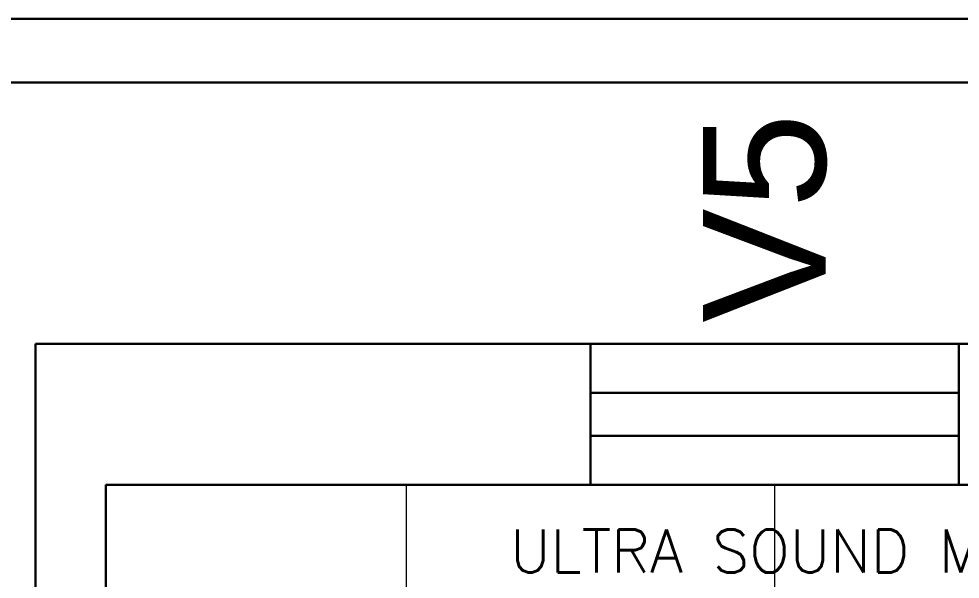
# Model space of a CAD drawing. Header units: millimetres. Extents: x 3552052 to 4144896, y -707811 to -630695.
# Drawn here: x 3696643 to 3698177, y -683074 to -682161 of the extents above; entities that cross this region are included whole.
import ezdxf

# ---------------------------------------------------------------- set-up
doc = ezdxf.new("R2010")
doc.units = ezdxf.units.MM
doc.header["$LTSCALE"] = 6
doc.header["$MEASUREMENT"] = 0
doc.layers.get('0').update_dxf_attribs({"linetype": 'CONTINUOUS', "lineweight": 0})
for name, color, linetype, lineweight in [('ELE-4M UPS P.SB', 3, 'CONTINUOUS', 0), ('JOINERY', 7, 'CONTINUOUS', 0), ('MEP_HVAC_TEXT', 7, 'CONTINUOUS', 0), ('WALL', 8, 'CONTINUOUS', 0), ('Window', 161, 'CONTINUOUS', 0)]:
    doc.layers.add(name, color=color, linetype=linetype, lineweight=lineweight)
doc.styles.add('ARIAL', font='arial.ttf')
doc.styles.get("Standard").update_dxf_attribs({"font": 'SIMPLEX'})

# ---------------------------------------------------------------- blocks, each defined once
blk = doc.blocks.new('2')
at = {"layer": 'ELE-4M UPS P.SB', "color": 251, "linetype": 'ByBlock'}
for p, q in [((3601460.8, -685926.4), (3601460.8, -681421.4)), ((3602060.8, -685926.4), (3602060.8, -681421.4))]:
    blk.add_line(p, q, dxfattribs=at)
blk.add_lwpolyline([(3600970.8, -681421.4), (3603150.7, -681421.4), (3603150.7, -685926.4), (3600970.8, -685926.4)], close=True, dxfattribs=at)

msp = doc.modelspace()

# ---------------------------------------------------------------- linework, layer by layer
at = {"color": 7, "lineweight": 30}
for points in [[(3705484.9, -682161.4), (3705484.9, -699656.3), (3695484.9, -699656.3), (3695484.9, -682161.4)], [(3705381.2, -682265.1), (3705381.2, -699552.7), (3695588.5, -699552.7), (3695588.5, -682265.1)]]:
    msp.add_lwpolyline(points, close=True, dxfattribs=at)
at = {"layer": 'WALL', "color": 7, "lineweight": 30}
for p, q in [((3696669.6, -682690.7), (3696669.6, -684420.7)), ((3699194.4, -682690.7), (3696669.6, -682690.7)), ((3698444.4, -682920.7), (3696784.6, -682920.7)), ((3696784.6, -682920.7), (3696784.6, -684535.7))]:
    msp.add_line(p, q, dxfattribs=at)
at = {"layer": 'Window', "color": 7, "lineweight": 30}
for points in [[(3698174.6, -682920.7), (3698174.6, -682690.7), (3697574.6, -682690.7), (3697574.6, -682920.7)], [(3698174.6, -682840.7), (3698174.6, -682770.7), (3697574.6, -682770.7), (3697574.6, -682840.7)]]:
    msp.add_lwpolyline(points, close=True, dxfattribs=at)

# ---------------------------------------------------------------- block references
at = {"layer": 'ELE-4M UPS P.SB', "color": 7, "lineweight": -3}
msp.add_blockref('2', (95813.8, -1499.4), dxfattribs=at)

# ---------------------------------------------------------------- texts
at = {"layer": 'JOINERY', "color": 251, "lineweight": -3, "style": 'ARIAL', "width": 1}
msp.add_text('V5', height=200, rotation=90, dxfattribs=at).set_placement((3697957.5, -682656.6))
at = {"layer": 'MEP_HVAC_TEXT', "lineweight": -3, "insert": (3697443.1, -682993.6), "char_height": 70, "attachment_point": 1}
msp.add_mtext_dynamic_manual_height_columns('ULTRA SOUND MACHINE', width=1149.828, gutter_width=10, heights=[0], dxfattribs=at)

doc.saveas('drawing.dxf')
